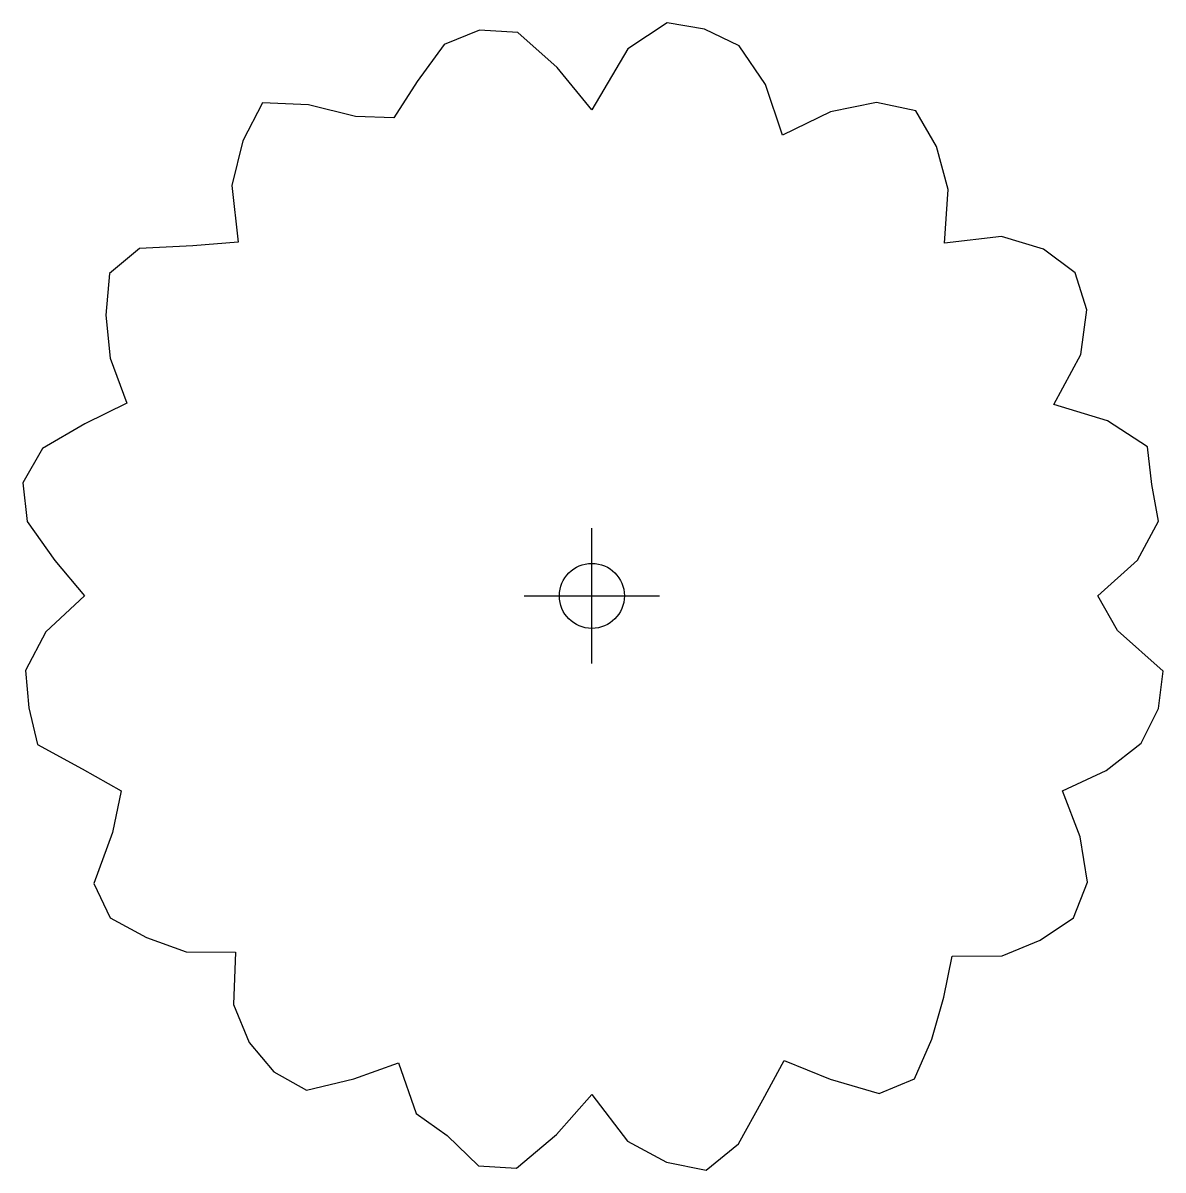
# Model space of a CAD drawing. Header units: metres. Extents: x -2.1 to 2.11, y -2.12 to 2.12.
import ezdxf

# ---------------------------------------------------------------- set-up
doc = ezdxf.new("R2010")
doc.units = ezdxf.units.M
doc.layers.add('XARCH-PLAN', color=2, linetype='Continuous')

# ---------------------------------------------------------------- blocks, each defined once
blk = doc.blocks.new('XA-Tree-Canopy-4')
for p, q in [((0, -0.25), (0, 0.25)), ((-0.25, 0), (0.25, 0))]:
    blk.add_line(p, q)
blk.add_lwpolyline([(1.8683, 0), (2.0154, 0.1321), (2.0924, 0.2755), (2.0682, 0.4114), (2.0518, 0.5498), (1.904, 0.6463), (1.7065, 0.7069), (1.8063, 0.8907), (1.8284, 1.0556), (1.7852, 1.1928), (1.6686, 1.2803), (1.5135, 1.3273), (1.3027, 1.3027), (1.3161, 1.5007), (1.2729, 1.6588), (1.1969, 1.7913), (1.0517, 1.8216), (0.8815, 1.7875), (0.7046, 1.7011), (0.6409, 1.888), (0.5442, 2.031), (0.4162, 2.0924), (0.2785, 2.1153), (0.1324, 2.0198), (0, 1.7949), (-0.1278, 1.9505), (-0.2739, 2.0803), (-0.4155, 2.0889), (-0.5455, 2.0358), (-0.6446, 1.8988), (-0.7312, 1.7654), (-0.8728, 1.7698), (-1.0467, 1.813), (-1.2162, 1.8201), (-1.2894, 1.6803), (-1.3292, 1.5156), (-1.3065, 1.3065), (-1.4739, 1.2926), (-1.6712, 1.2824), (-1.7815, 1.1904), (-1.7953, 1.0365), (-1.779, 0.8773), (-1.7168, 0.7111), (-1.8724, 0.6356), (-2.0286, 0.5436), (-2.1011, 0.4179), (-2.0853, 0.2745), (-1.9836, 0.13), (-1.8742, 0), (-2.0171, -0.1322), (-2.0921, -0.2754), (-2.0796, -0.4137), (-2.0478, -0.5487), (-1.8825, -0.639), (-1.7379, -0.7199), (-1.7707, -0.8732), (-1.8398, -1.0622), (-1.7789, -1.1887), (-1.6442, -1.2617), (-1.498, -1.3137), (-1.3161, -1.3161), (-1.323, -1.5086), (-1.2656, -1.6493), (-1.1742, -1.7572), (-1.0536, -1.825), (-0.8796, -1.7837), (-0.714, -1.7236), (-0.6487, -1.9111), (-0.5339, -1.9926), (-0.4187, -2.1049), (-0.2783, -2.1136), (-0.1303, -1.9886), (0, -1.8405), (0.132, -2.0137), (0.2752, -2.0905), (0.4217, -2.12), (0.542, -2.0228), (0.6314, -1.8602), (0.7108, -1.716), (0.8798, -1.7841), (1.0605, -1.8369), (1.1915, -1.7832), (1.2561, -1.637), (1.2998, -1.4821), (1.3302, -1.3302), (1.5159, -1.3294), (1.6558, -1.2706), (1.7793, -1.1889), (1.8301, -1.0566), (1.8038, -0.8895), (1.7378, -0.7198), (1.8997, -0.6449), (2.0286, -0.5436), (2.0928, -0.4163), (2.1096, -0.2777), (1.9418, -0.1273)], close=True)
blk.add_circle((0, 0), 0.12)

msp = doc.modelspace()

# ---------------------------------------------------------------- block references
at = {"layer": 'XARCH-PLAN'}
msp.add_blockref('XA-Tree-Canopy-4', (0, 0), dxfattribs=at)

doc.saveas('drawing.dxf')
